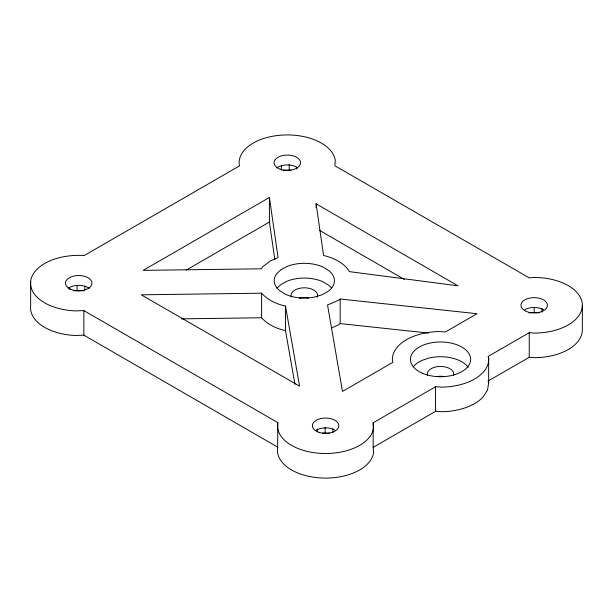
<?xml version="1.0" encoding="UTF-8"?>
<svg xmlns="http://www.w3.org/2000/svg" width="613" height="613" viewBox="0 0 613 613"><rect width="100%" height="100%" fill="white"/><g stroke="black" fill="none" stroke-linecap="round" stroke-linejoin="round"><path stroke-width="0.92" d="M488.661 382.819L487.519 390.044L483.174 396.856A48.159 27.807 0 0 1 442.456 411.706L435.567 411.346L373.164 447.36L373.601 452.586A48.159 27.807 0 0 1 321.61 477.994A48.159 27.807 0 0 1 277.612 447.973L277.881 422.671L83.874 310.592L75.537 310.906A48.159 27.807 0 0 1 30.65 281.329A48.159 27.807 0 0 1 81.874 255.414L84.012 255.659L239.629 165.832L239.269 164.851A48.159 27.807 0 0 1 283.627 135.006A48.159 27.807 0 0 1 335.311 160.621L334.828 165.74L529.226 277.85L534.191 277.474A48.159 27.807 0 0 1 582.35 305.282L582.35 329.855A48.159 27.807 0 0 1 534.191 357.663L529.241 357.287L488.124 381.01L488.661 382.819L488.661 358.237L488.124 356.437L529.241 332.706L534.191 333.081A48.159 27.807 0 0 0 582.35 305.282M277.881 422.671L277.612 423.399A48.159 27.807 0 0 0 321.61 453.413A48.159 27.807 0 0 0 373.601 428.012L373.164 422.778L435.567 386.765L442.456 387.132A48.159 27.807 0 0 0 488.661 358.237M277.045 288.095L281.275 284.271L287.068 281.206A30.098 17.379 0 0 1 323.687 282.141L328.989 285.489A30.098 17.379 0 0 1 331.61 288.118M340.169 299.014L338.376 300.362L327.534 304.99L342.483 391.423L392.956 362.268L392.42 360.452A48.159 27.807 0 0 1 438.617 331.564L445.49 331.924L477.029 313.71L340.169 299.014L340.169 323.595L338.376 324.944L331.725 327.886M269.406 197.486L143.189 270.364L261.176 268.8L262.609 266.801L270.264 261.038L278.087 257.575L269.406 197.486L269.406 222.059L274.831 259.621M186.084 270.172L269.406 222.059M73.621 290.754L84.019 290.692M322.522 433.13L329.449 433.192M528.996 312.875L534.191 312.477L539.386 312.875M283.129 170.199L290.937 170.161M277.881 447.245L83.874 335.165L75.537 335.48A48.159 27.807 0 0 1 30.65 305.91L30.65 281.329M261.598 293.19L141.251 294.815L299.573 386.167L285.505 306.04C276.624 304.102 267.674 300.056 261.598 293.19L261.598 317.764C267.674 324.629 276.624 328.683 285.505 330.622L294.937 384.351M181.364 318.852L261.598 317.764M340.169 323.595L428.556 333.089M316.124 203.83L457.972 285.819L349.51 271.651C343.97 262.625 333.556 257.797 323.564 255.468L316.124 203.83L316.124 207.615M319.419 230.312L404.365 279.413M541.976 308.462L541.976 312.147M534.191 307.872L534.191 312.477M529.241 332.706L529.241 357.287M435.567 386.765L435.567 411.346M373.164 422.778L373.164 447.36M332.92 428.816L332.92 432.502M325.112 427.376L325.112 432.908M317.342 428.962L317.342 431.728M296.937 167.165L296.937 169.004M289.229 164.437L289.229 169.97M285.505 306.04L285.505 330.622M281.39 165.663L281.39 170.268M84.885 286.118L84.885 289.803M83.874 310.592L83.874 335.165M77.054 285.773L77.054 290.386M69.33 287.535L69.33 289.382M437.107 376.535A13.241 7.647 0 0 1 443.965 376.535M299.259 298.217A13.241 7.647 0 0 1 308.584 298.041M316.239 430.127A13.241 7.647 0 0 1 334.966 430.127M413.131 366.903A30.098 17.379 0 0 1 421.989 360.406L428.755 358.099A30.098 17.379 0 0 1 468.24 367.294M427.499 375.424A13.241 7.647 0 0 1 440.54 366.444A13.241 7.647 0 0 1 453.582 375.424M291.328 296.937A13.241 7.647 0 0 1 304.623 287.803A13.241 7.647 0 0 1 317.182 297.274M524.828 309.703A13.241 7.647 0 0 1 543.555 309.703M68.258 288.294A13.241 7.647 0 0 1 89.268 288.378M276.731 167.954A13.241 7.647 0 0 1 296.999 167.364M281.275 269.521L277.045 273.344A30.098 17.379 0 0 0 279.651 290.662L284.953 294.01A30.098 17.379 0 0 0 314.592 297.037L321.564 294.945L327.365 291.88A30.098 17.379 0 0 0 328.989 270.747L323.687 267.398A30.098 17.379 0 0 0 287.068 266.456L281.275 269.521M280.248 169.211A13.241 7.647 0 0 0 300.531 163.02A13.241 7.647 0 0 0 281.099 155.978A13.241 7.647 0 0 0 280.248 169.211M70.572 289.19A13.241 7.647 0 0 0 91.827 284.21A13.241 7.647 0 0 0 73.729 276.072A13.241 7.647 0 0 0 70.572 289.19M524.828 310.684A13.241 7.647 0 0 0 546.98 307.259A13.241 7.647 0 0 0 530.758 297.895A13.241 7.647 0 0 0 524.828 310.684M318.982 432.326A13.241 7.647 0 0 0 338.851 425.706A13.241 7.647 0 0 0 318.982 419.085A13.241 7.647 0 0 0 318.982 432.326M422.441 373.233A30.098 17.379 0 0 0 470.416 361.455A30.098 17.379 0 0 0 428.755 343.357A30.098 17.379 0 0 0 422.441 373.233"/></g></svg>
